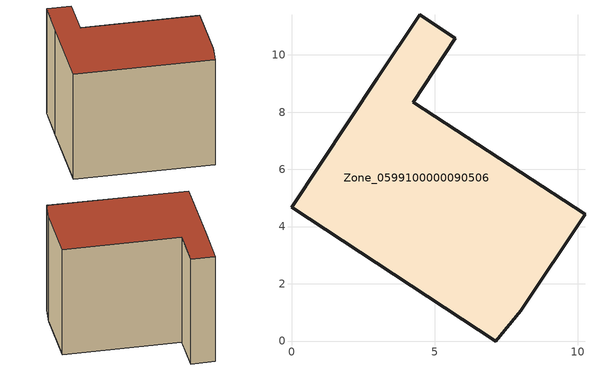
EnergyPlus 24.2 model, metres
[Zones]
Zone_0599100000090506
 floor ground (C_G): 5.72,10.59 4.25,8.35 10.26,4.43 8.02,1.06 7.14,0 0,4.68 2.99,9.19 4.48,11.4 z0
 wall outside (C_F): 0,4.68 7.14,0 8.02,1.06 10.26,4.43 4.25,8.35 5.72,10.59 4.48,11.4 2.99,9.19 0,4.68 z0:7.08
 roof outside (C_R): 4.48,11.4 2.99,9.19 0,4.68 7.14,0 8.02,1.06 10.26,4.43 4.25,8.35 5.72,10.59 z7.08
[BUILDING]
Pand.0599100000090506: North Axis=0; Terrain=City; Loads Convergence Tolerance Value=0.04; Temperature Convergence Tolerance Value=0.4; Solar Distribution=FullExterior; Maximum Number of Warmup Days=25; Minimum Number of Warmup Days=1
[Site:Location]
Rotterdam.The.Hague.AP_ZH_NLD Design_Conditions: Latitude=51.96; Longitude=4.45; Time Zone=1; Elevation=-4.5
[SITE:GROUNDTEMPERATURE:BUILDINGSURFACE]
18, 18, 18, 18, 18, 18, 18, 18, 18, 18, 18, 18
[MATERIAL] Thermal Absorptance=0.9; Solar Absorptance=0.7; Visible Absorptance=0.7
Name | Roughness | Thickness | Conductivity | Density | Specific Heat
G.TC.1946 | MediumSmooth | 0.15 | 1 | 540 | 1210
F.TC.1946 | Rough | 0.3 | 0.857143 | 1920 | 840
R.TC.1946 | MediumRough | 0.2 | 0.909091 | 1500 | 1000
[CONSTRUCTION]
C_G: G.TC.1946
C_F: F.TC.1946
C_R: R.TC.1946
[ZONE]
Zone_0599100000090506: Type=1; Multiplier=1; Ceiling Height=Autocalculate; Volume=Autocalculate; Floor Area=autocalculate; Part of Total Floor Area=Yes
[ZONEINFILTRATION:DESIGNFLOWRATE]
Infil_Zone_0599100000090506: Zone or ZoneList or Space or SpaceList=Zone_0599100000090506; Schedule=AlwaysOn; Design Flow Rate Calculation Method=Flow/Area; Flow Rate per Floor Area=0.003; Constant Term Coefficient=1; Temperature Term Coefficient=0; Velocity Term Coefficient=0; Velocity Squared Term Coefficient=0
[HVACTEMPLATE:ZONE:IDEALLOADSAIRSYSTEM]
Zone_0599100000090506: Maximum Heating Supply Air Temperature=50; Minimum Cooling Supply Air Temperature=13; Maximum Heating Supply Air Humidity Ratio=0.0156; Minimum Cooling Supply Air Humidity Ratio=0.0077; Heating Limit=NoLimit; Cooling Limit=NoLimit; Dehumidification Control Type=ConstantSensibleHeatRatio; Cooling Sensible Heat Ratio=0.7; Dehumidification Setpoint=60; Humidification Control Type=None; Humidification Setpoint=30; Outdoor Air Method=None; Outdoor Air Flow Rate per Person=0.00944; Outdoor Air Flow Rate per Zone Floor Area=0; Outdoor Air Flow Rate per Zone=0; Demand Controlled Ventilation Type=None; Outdoor Air Economizer Type=NoEconomizer; Heat Recovery Type=None; Sensible Heat Recovery Effectiveness=0.7; Latent Heat Recovery Effectiveness=0.65
[ZONECONTROL:THERMOSTAT]
ThermostatControl_Zone_0599100000090506: Zone or ZoneList=Zone_0599100000090506; Control Type Schedule=DualSetpointControlType; Control 1=Thermostat_Zone_0599100000090506; Temperature Difference Between Cutout And Setpoint=0
[THERMOSTATSETPOINT:DUALSETPOINT]
Thermostat_Zone_0599100000090506: Heating Setpoint Temperature Schedule=HeatingSetpoint_Zone_0599100000090506; Cooling Setpoint Temperature Schedule=CoolingSetpoint_Zone_0599100000090506
[SCHEDULE:COMPACT]
HeatingSetpoint_Zone_0599100000090506: Through: 12/31, For: AllDays, Until: 24:00, 21
CoolingSetpoint_Zone_0599100000090506: Through: 12/31, For: AllDays, Until: 24:00, 24
DualSetpointControlType: Through: 12/31, For: AllDays, Until: 24:00, 4
AlwaysOn: Through: 12/31, For: AllDays, Until: 24:00, 1
